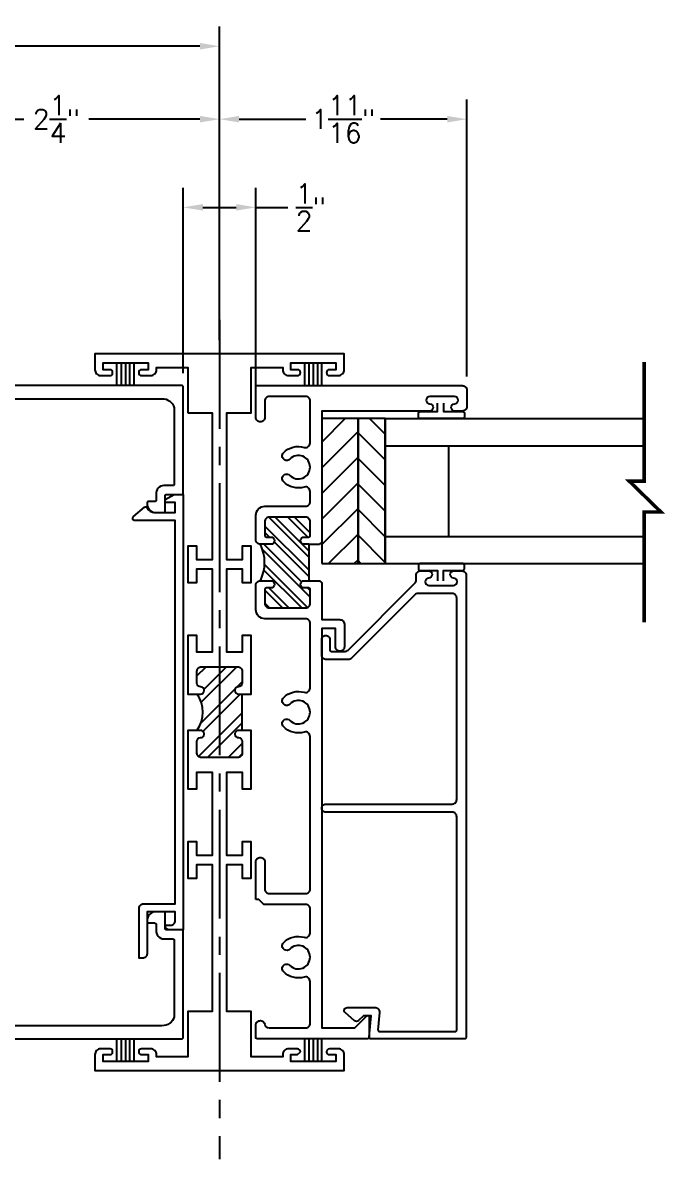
# Model space of a CAD drawing. Extents: x -75 to 127, y -92 to 53.
# Drawn here: x 10.94 to 15.37, y 41.38 to 49.21 of the extents above; entities that cross this region are included whole.
import ezdxf

# ---------------------------------------------------------------- set-up
doc = ezdxf.new("R2010")
doc.units = 0
doc.header["$MEASUREMENT"] = 0
doc.linetypes.add('CENTER2', pattern=[1.125, 0.75, -0.125, 0.125, -0.125])
doc.layers.get('0').update_dxf_attribs({"linetype": 'CONTINUOUS'})
doc.layers.get('Defpoints').update_dxf_attribs({"linetype": 'CONTINUOUS'})
for name, color, linetype in [('DIM', 7, 'CONTINUOUS'), ('FRAME', 1, 'CONTINUOUS'), ('GLASS', 7, 'CONTINUOUS'), ('SEAL', 7, 'CONTINUOUS'), ('SETTING BLOCKS', 7, 'CONTINUOUS'), ('TEXT', 7, 'CONTINUOUS')]:
    doc.layers.add(name, color=color, linetype=linetype)
doc.styles.get("Standard").update_dxf_attribs({"font": 'simplex.shx'})
doc.dimstyles.new('FULL SCALE', dxfattribs={"dimscale": 0.75, "dimtxt": 0.18, "dimasz": 0.18, "dimexe": 0.18, "dimexo": 0.125, "dimgap": 0.09, "dimtad": 0, "dimtih": 1, "dimtoh": 1, "dimdec": 4, "dimzin": 0, "dimdsep": 46, "dimlunit": 4, "dimtxsty": 'Standard', "dimcen": 0.09, "dimadec": 0, "dimazin": 0, "dimtfac": 1, "dimtdec": 4, "dimtofl": 0, "dimtmove": 0, "dimatfit": 3, "dimfxl": 0, "dimtolj": 1, "dimtzin": 0, "dimarcsym": 0})

# ---------------------------------------------------------------- blocks, each defined once
blk = doc.blocks.new('3082 THERMAL MULLION')
h = blk.add_hatch()
h.set_pattern_fill('ANSI32', color=256, scale=0.4, style=0)
h.set_pattern_definition([(45, (-18.90285, -1.32658), (-0.106066, 0.106066), []), (45, (-18.83214, -1.32658), (-0.106066, 0.106066), [])])
h.paths.add_polyline_path([(0.156, 2.5935), (0.131, 2.5935, -0.414214), (0.106, 2.6185), (0.106, 2.6195, -0.414214), (0.13, 2.6435), (0.131, 2.6435, 0.414214), (0.156, 2.6685), (0.156, 2.7505, 0.414214), (0.125, 2.7815), (-0.125, 2.7815, 0.414214), (-0.156, 2.7505), (-0.156, 2.6685, 0.414214), (-0.131, 2.6435), (-0.13, 2.6435, -0.414214), (-0.106, 2.6195), (-0.106, 2.6185, -0.414214), (-0.131, 2.5935), (-0.156, 2.5935, -0.330037), (-0.156, 2.3435), (-0.131, 2.3435, -0.414214), (-0.106, 2.3185), (-0.106, 2.3175, -0.414214), (-0.13, 2.2935), (-0.131, 2.2935, 0.414214), (-0.156, 2.2685), (-0.156, 2.1865, 0.414214), (-0.125, 2.1555), (0.125, 2.1555, 0.414214), (0.156, 2.1865), (0.156, 2.2685, 0.414214), (0.131, 2.2935), (0.13, 2.2935, -0.414214), (0.106, 2.3175), (0.106, 2.3185, -0.414214), (0.131, 2.3435), (0.156, 2.3435)])
blk.add_line((0.156, 2.3435), (0.156, 2.5935))
for points in [[(-0.218, 4.531), (-0.05, 4.531), (-0.05, 3.518), (-0.156, 3.518), (-0.156, 3.612), (-0.218, 3.612), (-0.218, 3.362), (-0.156, 3.362), (-0.156, 3.456), (-0.05, 3.456), (-0.05, 2.8815), (-0.156, 2.8815), (-0.156, 2.9975), (-0.218, 2.9975), (-0.218, 2.5935), (-0.131, 2.5935, 0.414214), (-0.106, 2.6185), (-0.106, 2.6195, 0.414214), (-0.13, 2.6435), (-0.131, 2.6435, -0.414214), (-0.156, 2.6685), (-0.156, 2.7505, -0.414214), (-0.125, 2.7815), (0.125, 2.7815, -0.414214), (0.156, 2.7505), (0.156, 2.6685, -0.414214), (0.131, 2.6435), (0.13, 2.6435, 0.414214), (0.106, 2.6195), (0.106, 2.6185, 0.414214), (0.131, 2.5935), (0.218, 2.5935), (0.218, 2.9975), (0.156, 2.9975), (0.156, 2.8815), (0.05, 2.8815), (0.05, 3.456), (0.156, 3.456), (0.156, 3.362), (0.218, 3.362), (0.218, 3.612), (0.156, 3.612), (0.156, 3.518), (0.05, 3.518), (0.05, 4.531), (0.218, 4.531), (0.218, 4.844), (0.435, 4.844), (0.435, 4.828, 0.414214), (0.475, 4.788), (0.537, 4.788, 0.414214), (0.557, 4.808), (0.557, 4.809, 0.414214), (0.538, 4.828), (0.492, 4.828), (0.492, 4.875), (0.802, 4.875), (0.802, 4.828), (0.755, 4.828, 0.414214), (0.737, 4.81), (0.737, 4.808, 0.414214), (0.757, 4.788), (0.819, 4.788, 0.414214), (0.859, 4.828), (0.859, 4.937), (-0.859, 4.937), (-0.859, 4.828, 0.414214), (-0.819, 4.788), (-0.755, 4.788, 0.414214), (-0.737, 4.806), (-0.737, 4.81, 0.414214), (-0.755, 4.828), (-0.802, 4.828), (-0.802, 4.875), (-0.492, 4.875), (-0.492, 4.828), (-0.539, 4.828, 0.414214), (-0.557, 4.81), (-0.557, 4.806, 0.414214), (-0.539, 4.788), (-0.475, 4.788, 0.414214), (-0.435, 4.828), (-0.435, 4.844), (-0.218, 4.844)], [(0.557, 0.128), (0.557, 0.129, 0.414214), (0.537, 0.149), (0.475, 0.149, 0.414214), (0.435, 0.109), (0.435, 0.093), (0.218, 0.093), (0.218, 0.406), (0.05, 0.406), (0.05, 1.419), (0.156, 1.419), (0.156, 1.325), (0.218, 1.325), (0.218, 1.575), (0.156, 1.575), (0.156, 1.481), (0.05, 1.481), (0.05, 2.0555), (0.156, 2.0555), (0.156, 1.9395), (0.218, 1.9395), (0.218, 2.3435), (0.131, 2.3435, 0.414214), (0.106, 2.3185), (0.106, 2.3175, 0.414214), (0.13, 2.2935), (0.131, 2.2935, -0.414214), (0.156, 2.2685), (0.156, 2.1865, -0.414214), (0.125, 2.1555), (-0.125, 2.1555, -0.414214), (-0.156, 2.1865), (-0.156, 2.2685, -0.414214), (-0.131, 2.2935), (-0.13, 2.2935, 0.414214), (-0.106, 2.3175), (-0.106, 2.3185, 0.414214), (-0.131, 2.3435), (-0.218, 2.3435), (-0.218, 1.9395), (-0.156, 1.9395), (-0.156, 2.0555), (-0.05, 2.0555), (-0.05, 1.481), (-0.156, 1.481), (-0.156, 1.575), (-0.218, 1.575), (-0.218, 1.325), (-0.156, 1.325), (-0.156, 1.419), (-0.05, 1.419), (-0.05, 0.406), (-0.218, 0.406), (-0.218, 0.093), (-0.435, 0.093), (-0.435, 0.109, 0.414214), (-0.475, 0.149), (-0.539, 0.149, 0.414214), (-0.557, 0.131), (-0.557, 0.127, 0.414214), (-0.539, 0.109), (-0.492, 0.109), (-0.492, 0.062), (-0.802, 0.062), (-0.802, 0.109), (-0.755, 0.109, 0.414214), (-0.737, 0.127), (-0.737, 0.131, 0.414214), (-0.755, 0.149), (-0.819, 0.149, 0.414214), (-0.859, 0.109), (-0.859, 0), (0.859, 0), (0.859, 0.109, 0.414214), (0.819, 0.149), (0.757, 0.149, 0.414214), (0.737, 0.129), (0.737, 0.127, 0.414214), (0.755, 0.109), (0.802, 0.109), (0.802, 0.062), (0.492, 0.062), (0.492, 0.109), (0.538, 0.109)]]:
    blk.add_lwpolyline(points, format="xyb", close=True)
blk.add_arc((-0.3247, 2.4685), 0.21, 323.47039, 36.52961)
blk = doc.blocks.new('A$C3BF656AD')
at = {"layer": 'SETTING BLOCKS'}
h = blk.add_hatch(dxfattribs=at)
h.set_pattern_fill('ANSI31', color=256, scale=0.25, angle=90, style=0)
h.set_pattern_definition([(135, (0.820812, -8.054306), (-0.02209709, -0.02209709), [])])
h.paths.add_polyline_path([(0, 0.0625), (0.25, 0.0625), (0.25, 0.1095), (0, 0.1095)])
h = blk.add_hatch(dxfattribs=at)
h.set_pattern_fill('ANSI31', color=256, scale=0.25, style=0)
h.set_pattern_definition([(45, (-2.098375, -8.085556), (-0.02209709, 0.02209709), [])])
h.paths.add_polyline_path([(0, 0), (0.25, 0), (0.25, 0.0625), (0, 0.0625)])
for points in [[(0, 0.0625), (0, 0.1095), (0.25, 0.1095), (0.25, 0.0625)], [(0, 0), (0, 0.0625), (0.25, 0.0625), (0.25, 0)]]:
    blk.add_lwpolyline(points, close=True, dxfattribs=at)
blk = doc.blocks.new('3805 BLOCK FRAME')
h = blk.add_hatch()
h.set_pattern_fill('ANSI32', color=256, scale=0.25, style=0)
h.set_pattern_definition([(45, (-4.16348, -5.189), (-0.0662913, 0.0662913), []), (45, (-4.11928, -5.189), (-0.0662913, 0.0662913), [])])
h.paths.add_polyline_path([(-0.8185, 1.361, 0.414214), (-0.8495, 1.392), (-0.9455, 1.392, 0.414214), (-0.9555, 1.382), (-0.9555, 1.351, -0.414214), (-0.9805, 1.326, -0.414214), (-1.0055, 1.351), (-1.0055, 1.423, -0.235384), (-1.2565, 1.423), (-1.2565, 1.351, -0.414214), (-1.2815, 1.326, -0.414214), (-1.3065, 1.351), (-1.3065, 1.382, 0.414214), (-1.3165, 1.392), (-1.4125, 1.392, 0.414214), (-1.4435, 1.361), (-1.4435, 1.111, 0.414214), (-1.4125, 1.08), (-1.3165, 1.08, 0.414214), (-1.3065, 1.09), (-1.3065, 1.121, -0.414214), (-1.2815, 1.146, -0.414214), (-1.2565, 1.121), (-1.2565, 1.09), (-1.0055, 1.09), (-1.0055, 1.121, -0.414214), (-0.9805, 1.146, -0.414214), (-0.9555, 1.121), (-0.9555, 1.09, 0.414214), (-0.9455, 1.08), (-0.8495, 1.08, 0.414214), (-0.8185, 1.111)])
for q in [(-1.2565, 1.09), (-1.0055, 1.015)]:
    blk.add_line((-1.0055, 1.09), q)
blk.add_lwpolyline([(-3.4525, 1.454), (-3.1935, 1.454, -0.414214), (-3.1625, 1.423, -0.414214), (-3.1935, 1.392), (-3.3815, 1.392, 0.414214), (-3.4125, 1.361), (-3.4125, 1.111, 0.414214), (-3.3815, 1.08), (-2.3292, 1.08, 0.5024), (-2.2995, 1.1199, -0.280293), (-2.262, 1.2637, -0.498955), (-2.213, 1.256, -0.334263), (-2.2188, 1.2192, 2.470836), (-2.1062, 1.2192, -0.334263), (-2.112, 1.256, -0.498955), (-2.063, 1.2637, -0.280293), (-2.0255, 1.1199, 0.5024), (-1.9958, 1.08), (-1.5495, 1.08, 0.414214), (-1.5185, 1.111), (-1.5185, 1.392, -0.414214), (-1.4565, 1.454), (-1.2875, 1.454, -0.414214), (-1.2565, 1.423), (-1.2565, 1.351, -0.414214), (-1.2815, 1.326, -0.414214), (-1.3065, 1.351), (-1.3065, 1.382, 0.414214), (-1.3165, 1.392), (-1.4125, 1.392, 0.414214), (-1.4435, 1.361), (-1.4435, 1.111, 0.414214), (-1.4125, 1.08), (-1.3165, 1.08, 0.414214), (-1.3065, 1.09), (-1.3065, 1.121, -0.414214), (-1.2815, 1.146, -0.414214), (-1.2565, 1.121), (-1.2565, 1.09), (-1.2565, 1.015), (-1.2715, 1), (-1.5245, 1), (-1.5245, 0.875, -0.414214), (-1.5555, 0.844), (-1.7115, 0.844, -0.414214), (-1.7425, 0.875, -0.414214), (-1.7115, 0.906), (-1.5865, 0.906), (-1.5865, 1), (-4.3375, 1), (-4.3375, 0.7763, 0.198912), (-4.3346, 0.7692), (-4.2554, 0.6901, -0.668179), (-4.2625, 0.673), (-4.4025, 0.673, -0.414214), (-4.4125, 0.683), (-4.4125, 1.444, -0.414214), (-4.4025, 1.454), (-4.3185, 1.454, -0.414214), (-4.2875, 1.423, -0.358249), (-4.3125, 1.3926, 0.358249), (-4.3375, 1.3622), (-4.3375, 1.111, 0.414214), (-4.3065, 1.08), (-4.0172, 1.08, 0.5024), (-3.9875, 1.1199, -0.280293), (-3.95, 1.2637, -0.498955), (-3.901, 1.256), (-3.901, 1.256, -0.334263), (-3.9068, 1.2192, 2.470836), (-3.7942, 1.2192, -0.334263), (-3.8, 1.256), (-3.8, 1.256, -0.498955), (-3.751, 1.2637, -0.280293), (-3.7135, 1.1199, 0.5024), (-3.6838, 1.08), (-3.5185, 1.08, 0.414214), (-3.4875, 1.111), (-3.4875, 1.399), (-3.4525, 1.434)], format="xyb", close=True)
blk.add_lwpolyline([(-1.0055, 1.09), (-1.0055, 1.121, -0.414214), (-0.9805, 1.146, -0.414214), (-0.9555, 1.121), (-0.9555, 1.09, 0.414214), (-0.9455, 1.08), (-0.8495, 1.08, 0.414214), (-0.8185, 1.111), (-0.8185, 1.361, 0.414214), (-0.8495, 1.392), (-0.9455, 1.392, 0.414214), (-0.9555, 1.382), (-0.9555, 1.351, -0.414214), (-0.9805, 1.326), (-0.9805, 1.326, -0.414214), (-1.0055, 1.351), (-1.0055, 1.423, -0.414214), (-0.9745, 1.454), (-0.8055, 1.454, -0.414214), (-0.7435, 1.392), (-0.7435, 1.111, 0.414214), (-0.7125, 1.08), (-0.6412, 1.08, 0.5024), (-0.6115, 1.1199, -0.280293), (-0.574, 1.2637, -0.498955), (-0.525, 1.256), (-0.525, 1.256, -0.334263), (-0.5308, 1.2192, 2.470836), (-0.4182, 1.2192, -0.334263), (-0.424, 1.256, -0.498955), (-0.375, 1.2637, -0.280293), (-0.3375, 1.1199, 0.5024), (-0.3078, 1.08), (-0.0185, 1.08, 0.414214), (0.0125, 1.111), (0.0125, 1.361, 0.414214), (-0.0185, 1.392), (-0.1315, 1.392, -0.414214), (-0.1625, 1.423, -0.414214), (-0.1315, 1.454), (0.0875, 1.454), (0.0875, 0.031, -0.414214), (0.0565, 0), (-0.0565, 0, -0.414214), (-0.0875, 0.031), (-0.0875, 0.0825, -0.414214), (-0.0625, 0.1075), (-0.0625, 0.1075, -0.399638), (-0.0375, 0.0837, 0.399638), (-0.0126, 0.06), (-0.0125, 0.06, 0.414214), (0.0125, 0.085), (0.0125, 0.255, 0.414214), (-0.0125, 0.28), (-0.0126, 0.28, 0.399638), (-0.0375, 0.2562, -0.399638), (-0.0625, 0.2325, -0.414214), (-0.0875, 0.2575), (-0.0875, 0.309), (-0.0875, 1), (-0.9905, 1), (-1.0055, 1.015)], format="xyb")
blk.add_arc((-1.131, 1.6748), 0.2814, 243.50919, 296.49081)
blk = doc.blocks.new('3801 1 INCH GLASS STOP')
blk.add_lwpolyline([(2.7411, 0.327, -0.414214), (2.7691, 0.299, -0.414214), (2.7411, 0.271), (2.6691, 0.271, 0.414214), (2.6591, 0.261), (2.6591, 0.1671, 0.198912), (2.6682, 0.1452), (3.1282, -0.3149, 0.198912), (3.1502, -0.324), (3.1831, -0.324, -0.414214), (3.2141, -0.355), (3.2141, -0.4085, -0.414214), (3.1891, -0.4335, -0.399638), (3.1642, -0.4097, 0.400364), (3.1391, -0.386, 0.414214), (3.1141, -0.411), (3.1141, -0.581, 0.414214), (3.1391, -0.606), (3.1392, -0.606, 0.399638), (3.1642, -0.5822, -0.399638), (3.1891, -0.5585, -0.414214), (3.2141, -0.5835), (3.2141, -0.637, -0.414214), (3.1831, -0.668), (-0.0009, -0.668, -0.414214), (-0.0109, -0.658), (-0.0109, -0.01, -0.440011), (0, 0), (0.1491, -0.013), (0.1491, 0.04), (0.115, 0.0742, -0.395486), (0.1141, 0.1015), (0.1701, 0.1652, -0.691708), (0.2051, 0.152), (0.2051, -0.0403, -0.440011), (0.1714, -0.0712), (0.05, -0.0606, 0.440011), (0.0391, -0.0706), (0.0391, -0.593, 0.414214), (0.0491, -0.603), (1.5201, -0.603, 0.414214), (1.5511, -0.572), (1.5511, 0.299, -0.414214), (1.5791, 0.327, -0.414214), (1.6071, 0.299), (1.6071, -0.572, 0.414214), (1.6381, -0.603), (3.0271, -0.603, 0.414214), (3.0581, -0.572), (3.0581, -0.3368, 0.198912), (3.049, -0.3149), (2.6122, 0.122, -0.198912), (2.6031, 0.1439), (2.6031, 0.296, -0.414214), (2.6341, 0.327)], format="xyb", close=True)
blk = doc.blocks.new('*D84')
at = {"layer": 'Defpoints', "color": 0}
for p in [(13.9994, 48.542), (12.2954, 46.9244), (13.9994, 46.6749)]:
    blk.add_point(p, dxfattribs=at)
at = {"layer": 'DIM', "color": 0, "lineweight": -2}
for p, q in [((12.2954, 47.0182), (12.2954, 48.677)), ((13.9994, 46.7687), (13.9994, 48.677)), ((12.4304, 48.542), (12.8902, 48.542)), ((13.8644, 48.542), (13.4045, 48.542))]:
    blk.add_line(p, q, dxfattribs=at)
at = {"layer": 'DIM', "color": 0}
for points in [[(12.4304, 48.5645), (12.4304, 48.5195), (12.2954, 48.542)], [(13.8644, 48.5645), (13.8644, 48.5195), (13.9994, 48.542)]]:
    blk.add_solid(points, dxfattribs=at)
at = {"layer": 'DIM', "color": 0, "insert": (13.1474, 48.542), "char_height": 0.135, "attachment_point": 5}
blk.add_mtext('\\A1;1{\\H1.000000x;\\S11/16;}"', dxfattribs=at)
blk = doc.blocks.new('J6828 Jamb')
blk.add_lwpolyline([(-2.098, 0.062), (-2.007, 0.062), (-1.969, 0.1), (-1.719, 0.1), (-1.681, 0.062), (-1.475, 0.062), (-1.437, 0.1), (-1.125, 0.1), (-0.813, 0.1), (-0.775, 0.062), (0, 0.062), (0.775, 0.062), (0.813, 0.1), (1.125, 0.1), (1.437, 0.1), (1.475, 0.062), (1.681, 0.062), (1.719, 0.1), (1.969, 0.1), (2.007, 0.062), (2.098, 0.062, 0.414214), (2.16, 0.124), (2.16, 1.853, 0.345205), (2.098, 1.938), (1.572, 1.938, 0.414214), (1.562, 1.928), (1.562, 1.867, -0.441731), (1.5, 1.813), (1.462, 1.813, 0.414214), (1.452, 1.803), (1.452, 1.76, -0.414214), (1.442, 1.75), (1.437, 1.75, -0.414214), (1.375, 1.812), (1.375, 1.865, -0.414214), (1.385, 1.875), (1.49, 1.875, 0.414214), (1.5, 1.885), (1.5, 1.99, -0.414214), (1.51, 2), (2.24, 2, -0.414214), (2.25, 1.99), (2.25, 0.01, -0.414214), (2.24, 0), (0, 0), (-2.24, 0, -0.414214), (-2.25, 0.01), (-2.25, 1.99, -0.414214), (-2.24, 2), (-1.51, 2, -0.414214), (-1.5, 1.99), (-1.5, 1.885, 0.414214), (-1.49, 1.875), (-1.385, 1.875, -0.414214), (-1.375, 1.865), (-1.375, 1.812, -0.414214), (-1.437, 1.75), (-1.442, 1.75, -0.414214), (-1.452, 1.76), (-1.452, 1.803, 0.414214), (-1.462, 1.813), (-1.5, 1.813, -0.441731), (-1.562, 1.867), (-1.562, 1.928, 0.414214), (-1.572, 1.938), (-2.098, 1.938, 0.345205), (-2.16, 1.853), (-2.16, 0.124, 0.414214)], format="xyb", close=True)
blk = doc.blocks.new('Jamb Closer')
blk.add_lwpolyline([(1.664, 0.25, 0.414214), (1.695, 0.281), (1.695, 0.305), (1.351, 0.305, 0.414214), (1.32, 0.274), (1.32, 0.055), (-1.32, 0.055), (-1.32, 0.094), (-1.32, 0.3329, 0.700208), (-1.3483, 0.3432), (-1.4127, 0.2664, 0.48564), (-1.4094, 0.251, -0.284915), (-1.375, 0.1955), (-1.375, 0.055), (-1.445, 0.055), (-1.445, 0.125), (-1.465, 0.125), (-1.5, 0.0632), (-1.5, 0), (1.5, 0), (1.5, 0.094, 0.414214), (1.469, 0.125), (1.468, 0.125), (1.468, 0.086, -0.414214), (1.437, 0.055), (1.375, 0.055), (1.375, 0.25)], format="xyb", close=True)
blk = doc.blocks.new('*D104')
at = {"layer": 'Defpoints', "color": 0}
for p in [(12.0453, 47.9344), (12.0453, 46.6973), (12.5454, 46.7059)]:
    blk.add_point(p, dxfattribs=at)
at = {"layer": 'DIM', "color": 0, "lineweight": -2}
for p, q in [((12.0453, 46.7911), (12.0453, 48.0694)), ((12.5454, 46.7997), (12.5454, 48.0694)), ((12.1803, 47.9344), (12.4104, 47.9344)), ((12.5454, 47.9344), (12.7666, 47.9344))]:
    blk.add_line(p, q, dxfattribs=at)
at = {"layer": 'DIM', "color": 0}
for points in [[(12.1803, 47.9569), (12.1803, 47.9119), (12.0453, 47.9344)], [(12.4104, 47.9569), (12.4104, 47.9119), (12.5454, 47.9344)]]:
    blk.add_solid(points, dxfattribs=at)
at = {"layer": 'DIM', "color": 0, "insert": (12.9241, 47.9344), "char_height": 0.135, "attachment_point": 5}
blk.add_mtext('\\A1;{\\H1.000000x;\\S1/2;}"', dxfattribs=at)
blk = doc.blocks.new('*D105')
at = {"layer": 'Defpoints', "color": 0}
for p in [(10.0454, 48.542), (10.0454, 46.9244), (12.2954, 46.9244)]:
    blk.add_point(p, dxfattribs=at)
at = {"layer": 'DIM', "color": 0, "lineweight": -2}
for p, q in [((10.0454, 47.0182), (10.0454, 48.677)), ((12.2954, 47.0182), (12.2954, 48.677)), ((10.1804, 48.542), (10.9454, 48.542)), ((12.1604, 48.542), (11.3954, 48.542))]:
    blk.add_line(p, q, dxfattribs=at)
at = {"layer": 'DIM', "color": 0}
for points in [[(10.1804, 48.5645), (10.1804, 48.5195), (10.0454, 48.542)], [(12.1604, 48.5645), (12.1604, 48.5195), (12.2954, 48.542)]]:
    blk.add_solid(points, dxfattribs=at)
at = {"layer": 'DIM', "color": 0, "insert": (11.1704, 48.542), "char_height": 0.135, "attachment_point": 5}
blk.add_mtext('\\A1;2{\\H1.000000x;\\S1/4;}"', dxfattribs=at)
blk = doc.blocks.new('*D106')
at = {"layer": 'Defpoints', "color": 0}
for p in [(5.0516, 49.0445), (12.2954, 46.9244), (5.0516, 45.3209)]:
    blk.add_point(p, dxfattribs=at)
at = {"layer": 'DIM', "color": 0, "lineweight": -2}
for p, q in [((5.0516, 45.4147), (5.0516, 49.1795)), ((12.2954, 47.0182), (12.2954, 49.1795)), ((5.1866, 49.0445), (8.4485, 49.0445)), ((12.1604, 49.0445), (8.8985, 49.0445))]:
    blk.add_line(p, q, dxfattribs=at)
at = {"layer": 'DIM', "color": 0}
for points in [[(5.1866, 49.067), (5.1866, 49.022), (5.0516, 49.0445)], [(12.1604, 49.067), (12.1604, 49.022), (12.2954, 49.0445)]]:
    blk.add_solid(points, dxfattribs=at)
at = {"layer": 'DIM', "color": 0, "insert": (8.6735, 49.0445), "char_height": 0.135, "attachment_point": 5}
blk.add_mtext('\\A1;7{\\H1.000000x;\\S1/4;}"', dxfattribs=at)

msp = doc.modelspace()

# ---------------------------------------------------------------- linework, layer by layer
at = {"layer": 'DIM'}
msp.add_line((12.54538, 46.59641), (12.54538, 47.29506), dxfattribs=at)
at = {"layer": 'DIM', "linetype": 'CENTER2'}
msp.add_line((12.29538, 47.15915), (12.29538, 41.37558), dxfattribs=at)
at = {"layer": 'GLASS'}
for p, q in [((13.43738, 46.47964), (15.22171, 46.47964)), ((13.43738, 46.47964), (13.43738, 45.47964)), ((13.43738, 46.29214), (15.22171, 46.29214)), ((13.87438, 45.66714), (13.87438, 46.29214)), ((13.43738, 45.66714), (15.22171, 45.66714)), ((13.43738, 45.47964), (15.22171, 45.47964))]:
    msp.add_line(p, q, dxfattribs=at)
at = {"layer": 'GLASS', "const_width": 0.024}
msp.add_lwpolyline([(15.22171, 45.07535), (15.22171, 45.83495), (15.33741, 45.83495), (15.11917, 46.04745), (15.22171, 46.04745), (15.22171, 46.86955)], dxfattribs=at)
at = {"layer": 'SEAL'}
for p, q in [((11.58831, 46.70566), (11.58831, 46.86241)), ((11.61872, 46.70566), (11.61872, 46.86241)), ((11.64838, 46.70566), (11.64838, 46.86241)), ((11.67772, 46.70566), (11.67772, 46.86241)), ((11.70722, 46.70566), (11.70722, 46.86216)), ((12.88231, 46.70566), (12.88231, 46.86241)), ((12.91272, 46.70566), (12.91272, 46.86241)), ((12.94238, 46.70566), (12.94238, 46.86241)), ((12.97172, 46.70566), (12.97172, 46.86241)), ((13.00122, 46.70566), (13.00122, 46.86216)), ((11.58831, 42.04941), (11.58831, 42.20591)), ((11.61872, 42.04941), (11.61872, 42.20591)), ((11.64838, 42.04941), (11.64838, 42.20591)), ((11.67772, 42.04941), (11.67772, 42.20591)), ((11.70722, 42.04941), (11.70722, 42.20591)), ((12.88231, 42.04941), (12.88231, 42.20591)), ((12.91272, 42.04941), (12.91272, 42.20591)), ((12.94238, 42.04941), (12.94238, 42.20591)), ((12.97172, 42.04941), (12.97172, 42.20591)), ((13.00122, 42.04941), (13.00122, 42.20591))]:
    msp.add_line(p, q, dxfattribs=at)
at = {"layer": 'SEAL', "linetype": 'Continuous'}
for points in [[(13.8391, 46.58538), (13.8391, 46.52717), (13.97262, 46.52717, -0.4142136), (13.98262, 46.51717), (13.98262, 46.48964, -0.4142136), (13.97262, 46.47964), (13.67666, 46.47964, -0.4142136), (13.66666, 46.48964), (13.66666, 46.51717, -0.4142136), (13.67666, 46.52717), (13.79624, 46.52717), (13.79624, 46.58538)], [(13.8391, 45.36114), (13.8391, 45.4321), (13.97262, 45.4321, 0.4142136), (13.98262, 45.4421), (13.98262, 45.46964, 0.4142136), (13.97262, 45.47964), (13.67666, 45.47964, 0.4142136), (13.66666, 45.46964), (13.66666, 45.4421, 0.4142136), (13.67666, 45.4321), (13.79624, 45.4321), (13.79624, 45.36114)]]:
    msp.add_lwpolyline(points, format="xyb", dxfattribs=at)

# ---------------------------------------------------------------- block references
at = {"layer": 'FRAME'}
msp.add_blockref('3082 THERMAL MULLION', (12.29538, 41.98741), dxfattribs=at)
at = {"layer": 'FRAME', "xscale": -1}
for name, p, rotation in [('J6828 Jamb', (10.04538, 44.45591), 270), ('Jamb Closer', (12.04538, 44.45591), 90)]:
    msp.add_blockref(name, p, dxfattribs=dict(at, rotation=rotation))
at = {"layer": 'FRAME', "rotation": 90}
for name, p in [('3805 BLOCK FRAME', (13.99938, 46.61841)), ('3801 1 INCH GLASS STOP', (13.32638, 42.21591))]:
    msp.add_blockref(name, p, dxfattribs=at)
at = {"layer": 'TEXT', "xscale": -4, "yscale": 4, "zscale": 4, "rotation": 270}
msp.add_blockref('A$C3BF656AD', (12.99938, 45.47964), dxfattribs=at)

# ---------------------------------------------------------------- dimensions: what is measured, and where the dimension line sits
at = {"layer": 'DIM'}
for base, p2, picture, middle in [((5.05162, 49.0445), (5.05162, 45.32091), '*D106', (8.6735, 49.0445)), ((13.99938, 48.54203), (13.99938, 46.67491), '*D84', (13.14738, 48.54203))]:
    dim = msp.add_linear_dim(base=base, p1=(12.29538, 46.92441), p2=p2, dimstyle='FULL SCALE', dxfattribs=at)
    dim.commit()
    dim.dimension.update_dxf_attribs({"geometry": picture, "text_midpoint": middle})
for base, p1, p2, picture, middle in [((10.04538, 48.54203), (12.29538, 46.92441), (10.04538, 46.92441), '*D105', (11.17038, 48.54203)), ((12.04528, 47.93436), (12.54538, 46.70591), (12.04528, 46.69734), '*D104', (12.9241, 47.93436))]:
    dim = msp.add_linear_dim(base=base, p1=p1, p2=p2, dimstyle='FULL SCALE', dxfattribs=at)
    dim.commit()
    dim.dimension.update_dxf_attribs({"geometry": picture, "text_midpoint": middle, "dimtype": 160})

doc.saveas('drawing.dxf')
